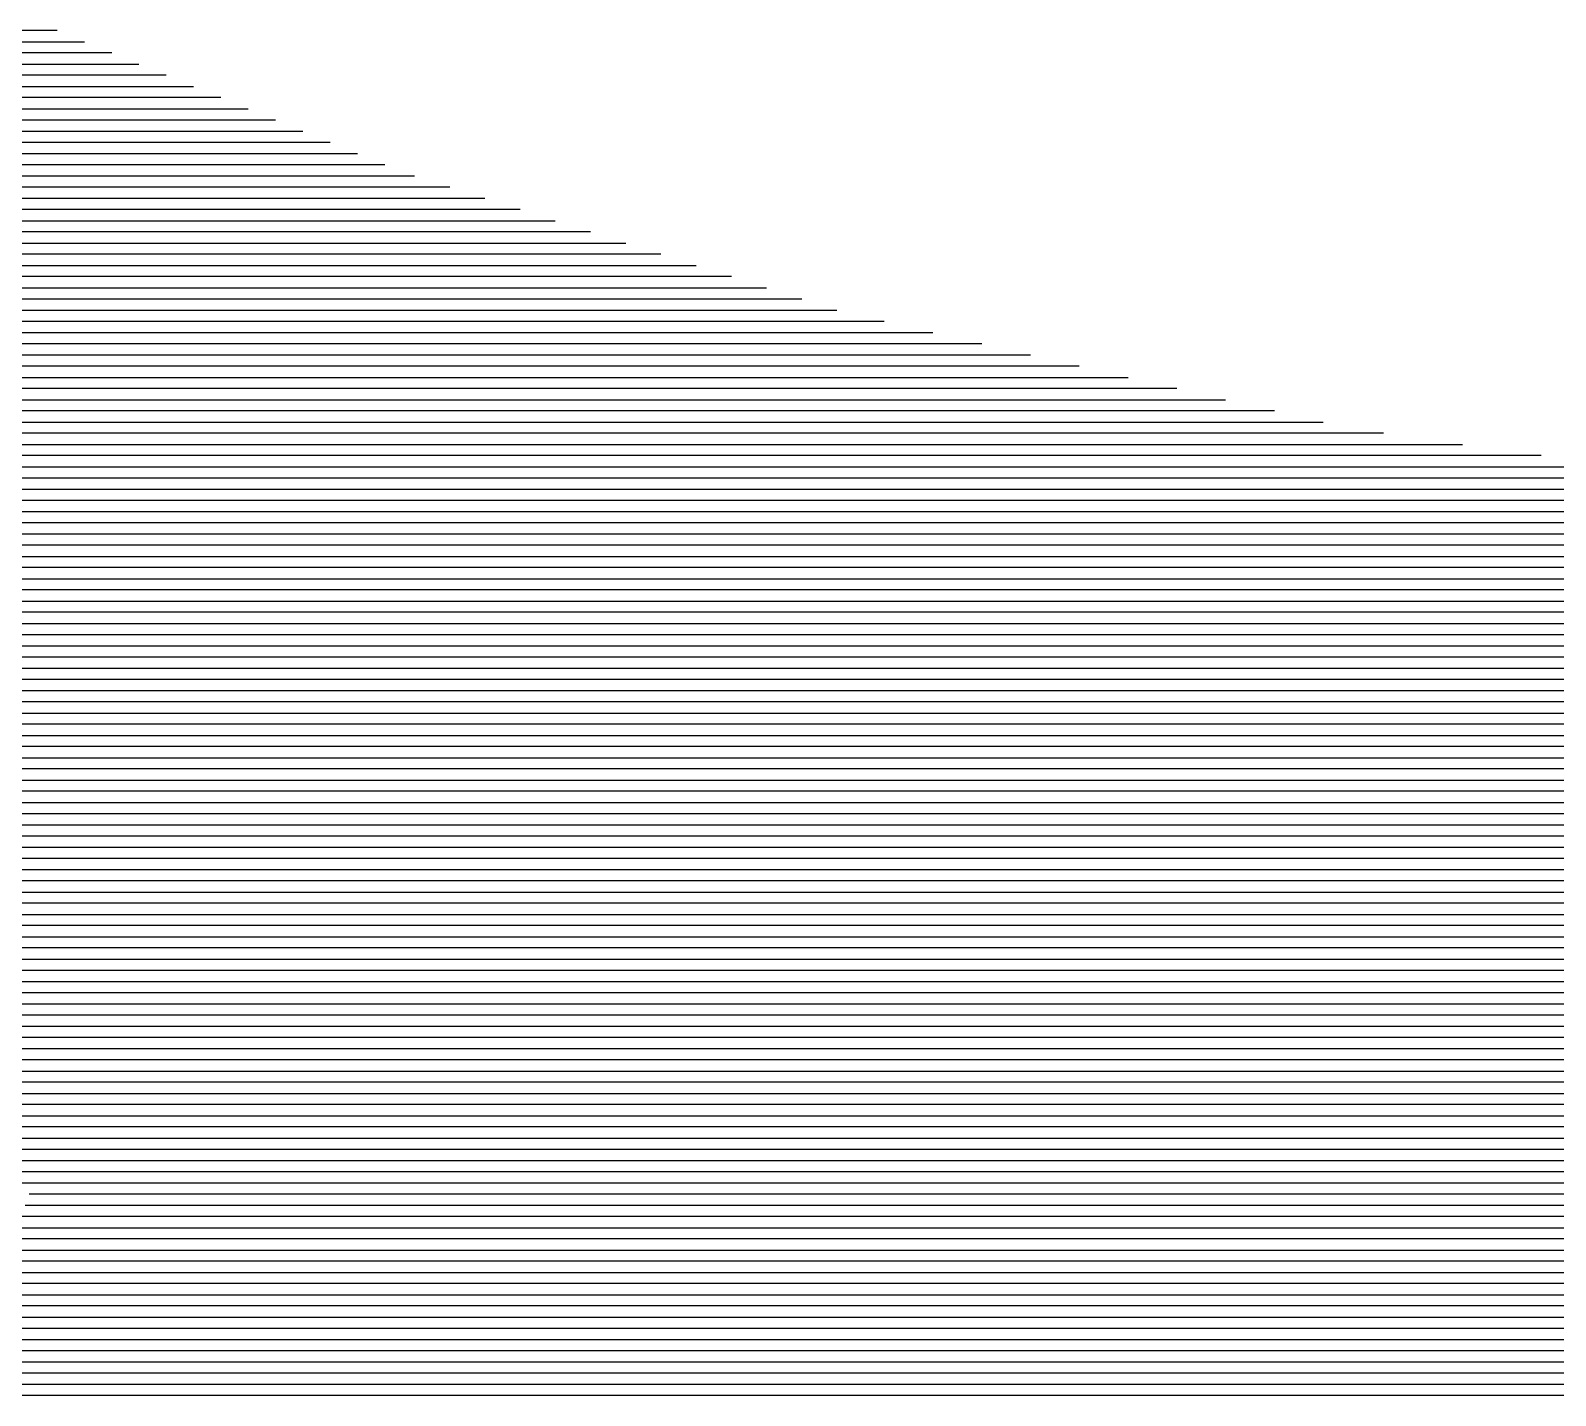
# Model space of a CAD drawing. Header units: metres. Extents: x -6.9 to 6.9, y -7 to 7.
# Drawn here: x -2.065 to -0.702, y -5.772 to -4.552 of the extents above; entities that cross this region are included whole.
import ezdxf

# ---------------------------------------------------------------- set-up
doc = ezdxf.new("R2010")
doc.units = ezdxf.units.M

msp = doc.modelspace()

# ---------------------------------------------------------------- linework, layer by layer
for p, q in [((-2.040878, -4.552173, -0.262351), (-2.102383, -4.552173, -0.272559)), ((-2.103967, -4.562173, -0.272384), (-2.016472, -4.562173, -0.257862)), ((-1.992066, -4.572173, -0.253373), (-2.10555, -4.572173, -0.272208)), ((-1.943255, -4.592173, -0.244395), (-2.108716, -4.592173, -0.271857)), ((-2.107133, -4.582173, -0.272032), (-1.967661, -4.582173, -0.248884)), ((-2.110299, -4.602173, -0.271681), (-1.918849, -4.602173, -0.239906)), ((-1.894444, -4.612173, -0.235417), (-2.111882, -4.612173, -0.271506)), ((-1.845632, -4.632173, -0.226439), (-2.115049, -4.632173, -0.271154)), ((-2.113465, -4.622173, -0.27133), (-1.870038, -4.622173, -0.230928)), ((-2.116632, -4.642173, -0.270979), (-1.821226, -4.642173, -0.22195)), ((-1.796821, -4.652173, -0.217461), (-2.118215, -4.652173, -0.270803)), ((-1.748009, -4.672173, -0.208482), (-2.121381, -4.672173, -0.270452)), ((-2.119798, -4.662173, -0.270627), (-1.772415, -4.662173, -0.212972)), ((-2.122964, -4.682173, -0.270276), (-1.732241, -4.682173, -0.205427)), ((-1.732241, -4.682173, -0.205427), (-1.731388, -4.682173, -0.205284)), ((-1.731388, -4.682173, -0.205284), (-1.72143, -4.682173, -0.203613)), ((-2.126131, -4.702173, -0.269925), (-1.739573, -4.702173, -0.205767)), ((-1.735907, -4.692173, -0.205597), (-2.124548, -4.692173, -0.270101)), ((-1.739573, -4.702173, -0.205767), (-1.733169, -4.702173, -0.204697)), ((-1.732278, -4.692173, -0.204991), (-1.735907, -4.692173, -0.205597)), ((-1.733169, -4.702173, -0.204697), (-1.658488, -4.702173, -0.19216)), ((-1.689959, -4.692173, -0.197886), (-1.732278, -4.692173, -0.204991)), ((-1.743238, -4.712173, -0.205937), (-2.127714, -4.712173, -0.269749)), ((-1.73406, -4.712173, -0.204403), (-1.743238, -4.712173, -0.205937)), ((-1.627018, -4.712173, -0.186433), (-1.73406, -4.712173, -0.204403)), ((-2.129297, -4.722173, -0.269574), (-1.746904, -4.722173, -0.206107)), ((-1.746904, -4.722173, -0.206107), (-1.734951, -4.722173, -0.204109)), ((-1.734951, -4.722173, -0.204109), (-1.595547, -4.722173, -0.180707)), ((-2.132463, -4.742173, -0.269222), (-1.754235, -4.742173, -0.206447)), ((-1.75057, -4.732173, -0.206277), (-2.13088, -4.732173, -0.269398)), ((-1.754235, -4.742173, -0.206447), (-1.736732, -4.742173, -0.203522)), ((-1.735842, -4.732173, -0.203816), (-1.75057, -4.732173, -0.206277)), ((-1.736732, -4.742173, -0.203522), (-1.532606, -4.742173, -0.169254)), ((-1.564076, -4.732173, -0.17498), (-1.735842, -4.732173, -0.203816)), ((-1.757901, -4.752173, -0.206617), (-2.134047, -4.752173, -0.269047)), ((-1.737623, -4.752173, -0.203228), (-1.757901, -4.752173, -0.206617)), ((-1.501135, -4.752173, -0.163527), (-1.737623, -4.752173, -0.203228)), ((-2.13563, -4.762173, -0.268871), (-1.761567, -4.762173, -0.206787)), ((-1.761567, -4.762173, -0.206787), (-1.738514, -4.762173, -0.202935)), ((-1.738514, -4.762173, -0.202935), (-1.469664, -4.762173, -0.157801)), ((-2.138796, -4.782173, -0.26852), (-1.768898, -4.782173, -0.207127)), ((-1.765232, -4.772173, -0.206957), (-2.137213, -4.772173, -0.268696)), ((-1.768898, -4.782173, -0.207127), (-1.740296, -4.782173, -0.202347)), ((-1.739405, -4.772173, -0.202641), (-1.765232, -4.772173, -0.206957)), ((-1.740296, -4.782173, -0.202347), (-1.406723, -4.782173, -0.146348)), ((-1.438194, -4.772173, -0.152074), (-1.739405, -4.772173, -0.202641)), ((-1.772563, -4.792173, -0.207297), (-2.140379, -4.792173, -0.268344)), ((-1.741187, -4.792173, -0.202053), (-1.772563, -4.792173, -0.207297)), ((-1.375252, -4.792173, -0.140621), (-1.741187, -4.792173, -0.202053)), ((-2.141962, -4.802173, -0.268169), (-1.776229, -4.802173, -0.207467)), ((-1.776229, -4.802173, -0.207467), (-1.742077, -4.802173, -0.20176)), ((-1.742077, -4.802173, -0.20176), (-1.343782, -4.802173, -0.134895)), ((-2.145129, -4.822173, -0.267817), (-1.78356, -4.822173, -0.207807)), ((-1.779895, -4.812173, -0.207637), (-2.143545, -4.812173, -0.267993)), ((-1.78356, -4.822173, -0.207807), (-1.743859, -4.822173, -0.201172)), ((-1.742968, -4.812173, -0.201466), (-1.779895, -4.812173, -0.207637)), ((-1.743859, -4.822173, -0.201172), (-1.345552, -4.822173, -0.134305)), ((-1.342563, -4.812173, -0.134247), (-1.742968, -4.812173, -0.201466)), ((-1.345552, -4.822173, -0.134305), (-1.340283, -4.822173, -0.133411)), ((-1.3401, -4.812173, -0.133829), (-1.342563, -4.812173, -0.134247)), ((-1.340283, -4.822173, -0.133411), (-1.258061, -4.822173, -0.119438)), ((-1.301662, -4.812173, -0.127296), (-1.3401, -4.812173, -0.133829)), ((-1.787226, -4.832173, -0.207977), (-2.146712, -4.832173, -0.267642)), ((-1.74475, -4.832173, -0.200878), (-1.787226, -4.832173, -0.207977)), ((-1.348541, -4.832173, -0.134364), (-1.74475, -4.832173, -0.200878)), ((-1.340466, -4.832173, -0.132994), (-1.348541, -4.832173, -0.134364)), ((-1.21446, -4.832173, -0.111579), (-1.340466, -4.832173, -0.132994)), ((-1.794557, -4.852173, -0.208317), (-2.149878, -4.852173, -0.267291)), ((-2.148295, -4.842173, -0.267466), (-1.790892, -4.842173, -0.208147)), ((-1.746532, -4.852173, -0.200291), (-1.794557, -4.852173, -0.208317)), ((-1.790892, -4.842173, -0.208147), (-1.745641, -4.842173, -0.200585)), ((-1.35452, -4.852173, -0.134481), (-1.746532, -4.852173, -0.200291)), ((-1.745641, -4.842173, -0.200585), (-1.351531, -4.842173, -0.134422)), ((-1.340832, -4.852173, -0.132158), (-1.35452, -4.852173, -0.134481)), ((-1.351531, -4.842173, -0.134422), (-1.340649, -4.842173, -0.132576)), ((-1.127258, -4.852173, -0.095862), (-1.340832, -4.852173, -0.132158)), ((-1.340649, -4.842173, -0.132576), (-1.170859, -4.842173, -0.10372)), ((-2.151461, -4.862173, -0.267115), (-1.798223, -4.862173, -0.208487)), ((-1.798223, -4.862173, -0.208487), (-1.747422, -4.862173, -0.199997)), ((-1.747422, -4.862173, -0.199997), (-1.357509, -4.862173, -0.134539)), ((-1.357509, -4.862173, -0.134539), (-1.341015, -4.862173, -0.131741)), ((-1.341015, -4.862173, -0.131741), (-1.083658, -4.862173, -0.088003)), ((-1.801889, -4.872173, -0.208657), (-2.153044, -4.872173, -0.266939)), ((-1.748313, -4.872173, -0.199704), (-1.801889, -4.872173, -0.208657)), ((-1.360498, -4.872173, -0.134598), (-1.748313, -4.872173, -0.199704)), ((-1.341198, -4.872173, -0.131323), (-1.360498, -4.872173, -0.134598)), ((-1.040057, -4.872173, -0.080145), (-1.341198, -4.872173, -0.131323)), ((-1.80922, -4.892173, -0.208997), (-2.156211, -4.892173, -0.266588)), ((-2.154628, -4.882173, -0.266764), (-1.805554, -4.882173, -0.208827)), ((-1.750095, -4.892173, -0.199116), (-1.80922, -4.892173, -0.208997)), ((-1.805554, -4.882173, -0.208827), (-1.749204, -4.882173, -0.19941)), ((-1.366476, -4.892173, -0.134715), (-1.750095, -4.892173, -0.199116)), ((-1.749204, -4.882173, -0.19941), (-1.363487, -4.882173, -0.134656)), ((-1.341564, -4.892173, -0.130488), (-1.366476, -4.892173, -0.134715)), ((-1.363487, -4.882173, -0.134656), (-1.341381, -4.882173, -0.130906)), ((-0.952855, -4.892173, -0.064427), (-1.341564, -4.892173, -0.130488)), ((-1.341381, -4.882173, -0.130906), (-0.996456, -4.882173, -0.072286)), ((-2.157794, -4.902173, -0.266412), (-1.812886, -4.902173, -0.209167)), ((-1.812886, -4.902173, -0.209167), (-1.750986, -4.902173, -0.198822)), ((-1.750986, -4.902173, -0.198822), (-1.369465, -4.902173, -0.134773)), ((-1.369465, -4.902173, -0.134773), (-1.341747, -4.902173, -0.13007)), ((-1.341747, -4.902173, -0.13007), (-0.909254, -4.902173, -0.056569)), ((-1.816551, -4.912173, -0.209337), (-2.159377, -4.912173, -0.266237)), ((-1.751877, -4.912173, -0.198529), (-1.816551, -4.912173, -0.209337)), ((-1.372454, -4.912173, -0.134832), (-1.751877, -4.912173, -0.198529)), ((-1.34193, -4.912173, -0.129653), (-1.372454, -4.912173, -0.134832)), ((-0.88336, -4.912173, -0.05172), (-1.34193, -4.912173, -0.129653)), ((-0.882387, -4.912173, -0.051552), (-0.88336, -4.912173, -0.05172)), ((-0.855335, -4.912173, -0.046895), (-0.882387, -4.912173, -0.051552)), ((-1.823883, -4.932173, -0.209677), (-2.162543, -4.932173, -0.265886)), ((-2.16096, -4.922173, -0.266061), (-1.820217, -4.922173, -0.209507)), ((-1.753658, -4.932173, -0.197941), (-1.823883, -4.932173, -0.209677)), ((-1.820217, -4.922173, -0.209507), (-1.752767, -4.922173, -0.198235)), ((-1.378433, -4.932173, -0.134949), (-1.753658, -4.932173, -0.197941)), ((-1.752767, -4.922173, -0.198235), (-1.375443, -4.922173, -0.134891)), ((-1.342296, -4.932173, -0.128817), (-1.378433, -4.932173, -0.134949)), ((-1.375443, -4.922173, -0.134891), (-1.342113, -4.922173, -0.129235)), ((-0.88846, -4.932173, -0.051689), (-1.342296, -4.932173, -0.128817)), ((-1.342113, -4.922173, -0.129235), (-0.88591, -4.922173, -0.051704)), ((-0.882418, -4.932173, -0.050649), (-0.88846, -4.932173, -0.051689)), ((-0.88591, -4.922173, -0.051704), (-0.882403, -4.922173, -0.0511)), ((-0.714343, -4.932173, -0.021718), (-0.882418, -4.932173, -0.050649)), ((-0.882403, -4.922173, -0.0511), (-0.784839, -4.922173, -0.034307)), ((-2.164127, -4.942173, -0.26571), (-1.827548, -4.942173, -0.209847)), ((-1.827548, -4.942173, -0.209847), (-1.754549, -4.942173, -0.197647)), ((-1.754549, -4.942173, -0.197647), (-1.381422, -4.942173, -0.135008)), ((-1.381422, -4.942173, -0.135008), (-1.342478, -4.942173, -0.1284)), ((-1.342478, -4.942173, -0.1284), (-0.89101, -4.942173, -0.051674)), ((-0.89101, -4.942173, -0.051674), (-0.882434, -4.942173, -0.050197)), ((-0.882434, -4.942173, -0.050197), (-0.643848, -4.942173, -0.009129)), ((-1.831214, -4.952173, -0.210017), (-2.16571, -4.952173, -0.265534)), ((-1.75544, -4.952173, -0.197354), (-1.831214, -4.952173, -0.210017)), ((-1.384411, -4.952173, -0.135066), (-1.75544, -4.952173, -0.197354)), ((-1.342661, -4.952173, -0.127982), (-1.384411, -4.952173, -0.135066)), ((-0.89356, -4.952173, -0.051658), (-1.342661, -4.952173, -0.127982)), ((-0.882449, -4.952173, -0.049745), (-0.89356, -4.952173, -0.051658)), ((-0.573352, -4.952173, 0.00346), (-0.882449, -4.952173, -0.049745)), ((-1.838545, -4.972173, -0.210357), (-2.168876, -4.972173, -0.265183)), ((-2.167293, -4.962173, -0.265359), (-1.834879, -4.962173, -0.210187)), ((-1.757221, -4.972173, -0.196766), (-1.838545, -4.972173, -0.210357)), ((-1.834879, -4.962173, -0.210187), (-1.756331, -4.962173, -0.19706)), ((-1.390389, -4.972173, -0.135183), (-1.757221, -4.972173, -0.196766)), ((-1.756331, -4.962173, -0.19706), (-1.3874, -4.962173, -0.135125)), ((-1.343027, -4.972173, -0.127147), (-1.390389, -4.972173, -0.135183)), ((-1.3874, -4.962173, -0.135125), (-1.342844, -4.962173, -0.127565)), ((-0.898661, -4.972173, -0.051628), (-1.343027, -4.972173, -0.127147)), ((-1.342844, -4.962173, -0.127565), (-0.896111, -4.962173, -0.051643)), ((-0.88248, -4.972173, -0.048842), (-0.898661, -4.972173, -0.051628)), ((-0.896111, -4.962173, -0.051643), (-0.882465, -4.962173, -0.049294)), ((-0.432361, -4.972173, 0.028638), (-0.88248, -4.972173, -0.048842)), ((-0.882465, -4.962173, -0.049294), (-0.502857, -4.962173, 0.016049)), ((-2.170459, -4.982173, -0.265007), (-1.842211, -4.982173, -0.210527)), ((-1.842211, -4.982173, -0.210527), (-1.758112, -4.982173, -0.196473)), ((-1.758112, -4.982173, -0.196473), (-1.393378, -4.982173, -0.135242)), ((-1.393378, -4.982173, -0.135242), (-1.34321, -4.982173, -0.126729)), ((-1.34321, -4.982173, -0.126729), (-0.901211, -4.982173, -0.051612)), ((-0.901211, -4.982173, -0.051612), (-0.882496, -4.982173, -0.04839)), ((-0.882496, -4.982173, -0.04839), (-0.433191, -4.982173, 0.028949)), ((-2.173625, -5.002173, -0.264656), (-1.849542, -5.002173, -0.210867)), ((-1.845876, -4.992173, -0.210697), (-2.172042, -4.992173, -0.264832)), ((-1.849542, -5.002173, -0.210867), (-1.759894, -5.002173, -0.195885)), ((-1.759003, -4.992173, -0.196179), (-1.845876, -4.992173, -0.210697)), ((-1.759894, -5.002173, -0.195885), (-1.399356, -5.002173, -0.135359)), ((-1.396367, -4.992173, -0.1353), (-1.759003, -4.992173, -0.196179)), ((-1.399356, -5.002173, -0.135359), (-1.343576, -5.002173, -0.125894)), ((-1.343393, -4.992173, -0.126312), (-1.396367, -4.992173, -0.1353)), ((-1.343576, -5.002173, -0.125894), (-0.906311, -5.002173, -0.051582)), ((-0.903761, -4.992173, -0.051597), (-1.343393, -4.992173, -0.126312)), ((-0.906311, -5.002173, -0.051582), (-0.882526, -5.002173, -0.047487)), ((-0.882511, -4.992173, -0.047939), (-0.903761, -4.992173, -0.051597)), ((-0.882526, -5.002173, -0.047487), (-0.437828, -5.002173, 0.02906)), ((-0.435509, -4.992173, 0.029005), (-0.882511, -4.992173, -0.047939)), ((-1.853208, -5.012173, -0.211037), (-2.175209, -5.012173, -0.264481)), ((-1.760785, -5.012173, -0.195591), (-1.853208, -5.012173, -0.211037)), ((-1.402345, -5.012173, -0.135417), (-1.760785, -5.012173, -0.195591)), ((-1.343759, -5.012173, -0.125477), (-1.402345, -5.012173, -0.135417)), ((-0.908861, -5.012173, -0.051566), (-1.343759, -5.012173, -0.125477)), ((-0.882542, -5.012173, -0.047035), (-0.908861, -5.012173, -0.051566)), ((-0.440147, -5.012173, 0.029115), (-0.882542, -5.012173, -0.047035)), ((-2.176792, -5.022173, -0.264305), (-1.856873, -5.022173, -0.211207)), ((-1.856873, -5.022173, -0.211207), (-1.761676, -5.022173, -0.195298)), ((-1.761676, -5.022173, -0.195298), (-1.405335, -5.022173, -0.135476)), ((-1.405335, -5.022173, -0.135476), (-1.343942, -5.022173, -0.125059)), ((-1.343942, -5.022173, -0.125059), (-0.911412, -5.022173, -0.051551)), ((-0.911412, -5.022173, -0.051551), (-0.882557, -5.022173, -0.046584)), ((-0.882557, -5.022173, -0.046584), (-0.442465, -5.022173, 0.02917)), ((-2.179958, -5.042173, -0.263954), (-1.864205, -5.042173, -0.211547)), ((-1.860539, -5.032173, -0.211377), (-2.178375, -5.032173, -0.264129)), ((-1.864205, -5.042173, -0.211547), (-1.763457, -5.042173, -0.19471)), ((-1.762566, -5.032173, -0.195004), (-1.860539, -5.032173, -0.211377)), ((-1.763457, -5.042173, -0.19471), (-1.411313, -5.042173, -0.135593)), ((-1.408324, -5.032173, -0.135534), (-1.762566, -5.032173, -0.195004)), ((-1.411313, -5.042173, -0.135593), (-1.344308, -5.042173, -0.124224)), ((-1.344125, -5.032173, -0.124641), (-1.408324, -5.032173, -0.135534)), ((-1.344308, -5.042173, -0.124224), (-0.916512, -5.042173, -0.051521)), ((-0.913962, -5.032173, -0.051536), (-1.344125, -5.032173, -0.124641)), ((-0.916512, -5.042173, -0.051521), (-0.882588, -5.042173, -0.04568)), ((-0.882573, -5.032173, -0.046132), (-0.913962, -5.032173, -0.051536)), ((-0.882588, -5.042173, -0.04568), (-0.447102, -5.042173, 0.029281)), ((-0.444784, -5.032173, 0.029226), (-0.882573, -5.032173, -0.046132)), ((-1.86787, -5.052173, -0.211717), (-2.181541, -5.052173, -0.263778)), ((-1.764348, -5.052173, -0.194416), (-1.86787, -5.052173, -0.211717)), ((-1.414302, -5.052173, -0.135651), (-1.764348, -5.052173, -0.194416)), ((-1.344491, -5.052173, -0.123806), (-1.414302, -5.052173, -0.135651)), ((-0.919062, -5.052173, -0.051505), (-1.344491, -5.052173, -0.123806)), ((-0.882604, -5.052173, -0.045229), (-0.919062, -5.052173, -0.051505)), ((-0.449421, -5.052173, 0.029336), (-0.882604, -5.052173, -0.045229)), ((-2.183124, -5.062173, -0.263602), (-1.871536, -5.062173, -0.211887)), ((-1.871536, -5.062173, -0.211887), (-1.765239, -5.062173, -0.194123)), ((-1.765239, -5.062173, -0.194123), (-1.417291, -5.062173, -0.13571)), ((-1.417291, -5.062173, -0.13571), (-1.344674, -5.062173, -0.123389)), ((-1.344674, -5.062173, -0.123389), (-0.921612, -5.062173, -0.05149)), ((-0.921612, -5.062173, -0.05149), (-0.882619, -5.062173, -0.044777)), ((-0.882619, -5.062173, -0.044777), (-0.451739, -5.062173, 0.029391)), ((-2.186291, -5.082173, -0.263251), (-1.878867, -5.082173, -0.212227)), ((-1.875202, -5.072173, -0.212057), (-2.184708, -5.072173, -0.263427)), ((-1.878867, -5.082173, -0.212227), (-1.767021, -5.082173, -0.193535)), ((-1.76613, -5.072173, -0.193829), (-1.875202, -5.072173, -0.212057)), ((-1.767021, -5.082173, -0.193535), (-1.423269, -5.082173, -0.135827)), ((-1.42028, -5.072173, -0.135768), (-1.76613, -5.072173, -0.193829)), ((-1.423269, -5.082173, -0.135827), (-1.34504, -5.082173, -0.122553)), ((-1.344857, -5.072173, -0.122971), (-1.42028, -5.072173, -0.135768)), ((-1.34504, -5.082173, -0.122553), (-0.926712, -5.082173, -0.051459)), ((-0.924162, -5.072173, -0.051475), (-1.344857, -5.072173, -0.122971)), ((-0.926712, -5.082173, -0.051459), (-0.88265, -5.082173, -0.043874)), ((-0.882635, -5.072173, -0.044325), (-0.924162, -5.072173, -0.051475)), ((-0.88265, -5.082173, -0.043874), (-0.456377, -5.082173, 0.029502)), ((-0.454058, -5.072173, 0.029447), (-0.882635, -5.072173, -0.044325)), ((-1.882533, -5.092173, -0.212397), (-2.187874, -5.092173, -0.263076)), ((-1.767911, -5.092173, -0.193242), (-1.882533, -5.092173, -0.212397)), ((-1.426258, -5.092173, -0.135885), (-1.767911, -5.092173, -0.193242)), ((-1.345223, -5.092173, -0.122136), (-1.426258, -5.092173, -0.135885)), ((-0.929263, -5.092173, -0.051444), (-1.345223, -5.092173, -0.122136)), ((-0.882665, -5.092173, -0.043422), (-0.929263, -5.092173, -0.051444)), ((-0.458695, -5.092173, 0.029557), (-0.882665, -5.092173, -0.043422)), ((-2.189457, -5.102173, -0.2629), (-1.886198, -5.102173, -0.212567)), ((-1.886198, -5.102173, -0.212567), (-1.768802, -5.102173, -0.192948)), ((-1.768802, -5.102173, -0.192948), (-1.429247, -5.102173, -0.135944)), ((-1.429247, -5.102173, -0.135944), (-1.345406, -5.102173, -0.121718)), ((-1.345406, -5.102173, -0.121718), (-0.931813, -5.102173, -0.051429)), ((-0.931813, -5.102173, -0.051429), (-0.882681, -5.102173, -0.04297)), ((-0.882681, -5.102173, -0.04297), (-0.461014, -5.102173, 0.029612)), ((-2.192623, -5.122173, -0.262549), (-1.89353, -5.122173, -0.212907)), ((-1.889864, -5.112173, -0.212737), (-2.19104, -5.112173, -0.262724)), ((-1.89353, -5.122173, -0.212907), (-1.770584, -5.122173, -0.19236)), ((-1.769693, -5.112173, -0.192654), (-1.889864, -5.112173, -0.212737)), ((-1.770584, -5.122173, -0.19236), (-1.435226, -5.122173, -0.136061)), ((-1.432236, -5.112173, -0.136003), (-1.769693, -5.112173, -0.192654)), ((-1.435226, -5.122173, -0.136061), (-1.345772, -5.122173, -0.120883)), ((-1.345589, -5.112173, -0.121301), (-1.432236, -5.112173, -0.136003)), ((-1.345772, -5.122173, -0.120883), (-0.936913, -5.122173, -0.051398)), ((-0.934363, -5.112173, -0.051413), (-1.345589, -5.112173, -0.121301)), ((-0.936913, -5.122173, -0.051398), (-0.882712, -5.122173, -0.042067)), ((-0.882696, -5.112173, -0.042519), (-0.934363, -5.112173, -0.051413)), ((-0.882712, -5.122173, -0.042067), (-0.465651, -5.122173, 0.029723)), ((-0.463332, -5.112173, 0.029668), (-0.882696, -5.112173, -0.042519)), ((-1.897195, -5.132173, -0.213077), (-2.194207, -5.132173, -0.262373)), ((-1.771475, -5.132173, -0.192067), (-1.897195, -5.132173, -0.213077)), ((-1.438215, -5.132173, -0.13612), (-1.771475, -5.132173, -0.192067)), ((-1.345955, -5.132173, -0.120465), (-1.438215, -5.132173, -0.13612)), ((-0.939463, -5.132173, -0.051383), (-1.345955, -5.132173, -0.120465)), ((-0.882727, -5.132173, -0.041615), (-0.939463, -5.132173, -0.051383)), ((-0.46797, -5.132173, 0.029778), (-0.882727, -5.132173, -0.041615)), ((-1.904527, -5.152173, -0.213417), (-2.197373, -5.152173, -0.262022)), ((-2.19579, -5.142173, -0.262197), (-1.900861, -5.142173, -0.213247)), ((-1.773256, -5.152173, -0.191479), (-1.904527, -5.152173, -0.213417)), ((-1.900861, -5.142173, -0.213247), (-1.772365, -5.142173, -0.191773)), ((-1.444193, -5.152173, -0.136237), (-1.773256, -5.152173, -0.191479)), ((-1.772365, -5.142173, -0.191773), (-1.441204, -5.142173, -0.136178)), ((-1.346321, -5.152173, -0.11963), (-1.444193, -5.152173, -0.136237)), ((-1.441204, -5.142173, -0.136178), (-1.346138, -5.142173, -0.120048)), ((-0.944564, -5.152173, -0.051352), (-1.346321, -5.152173, -0.11963)), ((-1.346138, -5.142173, -0.120048), (-0.942013, -5.142173, -0.051368)), ((-0.882758, -5.152173, -0.040712), (-0.944564, -5.152173, -0.051352)), ((-0.942013, -5.142173, -0.051368), (-0.882743, -5.142173, -0.041163)), ((-0.472607, -5.152173, 0.029889), (-0.882758, -5.152173, -0.040712)), ((-0.882743, -5.142173, -0.041163), (-0.470288, -5.142173, 0.029833)), ((-2.198956, -5.162173, -0.261846), (-1.908192, -5.162173, -0.213587)), ((-1.908192, -5.162173, -0.213587), (-1.774147, -5.162173, -0.191185)), ((-1.774147, -5.162173, -0.191185), (-1.447182, -5.162173, -0.136295)), ((-1.447182, -5.162173, -0.136295), (-1.346504, -5.162173, -0.119213)), ((-1.346504, -5.162173, -0.119213), (-0.947114, -5.162173, -0.051337)), ((-0.947114, -5.162173, -0.051337), (-0.882774, -5.162173, -0.04026)), ((-0.882774, -5.162173, -0.04026), (-0.474925, -5.162173, 0.029944)), ((-1.911858, -5.172173, -0.213757), (-2.200539, -5.172173, -0.261671)), ((-1.775038, -5.172173, -0.190892), (-1.911858, -5.172173, -0.213757)), ((-1.450171, -5.172173, -0.136354), (-1.775038, -5.172173, -0.190892)), ((-1.346687, -5.172173, -0.118795), (-1.450171, -5.172173, -0.136354)), ((-0.949664, -5.172173, -0.051322), (-1.346687, -5.172173, -0.118795)), ((-0.882789, -5.172173, -0.039808), (-0.949664, -5.172173, -0.051322)), ((-0.477244, -5.172173, 0.029999), (-0.882789, -5.172173, -0.039808)), ((-1.919189, -5.192173, -0.214097), (-2.203706, -5.192173, -0.261319)), ((-2.202122, -5.182173, -0.261495), (-1.915524, -5.182173, -0.213927)), ((-1.77682, -5.192173, -0.190304), (-1.919189, -5.192173, -0.214097)), ((-1.915524, -5.182173, -0.213927), (-1.775929, -5.182173, -0.190598)), ((-1.456149, -5.192173, -0.136471), (-1.77682, -5.192173, -0.190304)), ((-1.775929, -5.182173, -0.190598), (-1.45316, -5.182173, -0.136412)), ((-1.347053, -5.192173, -0.11796), (-1.456149, -5.192173, -0.136471)), ((-1.45316, -5.182173, -0.136412), (-1.34687, -5.182173, -0.118377)), ((-0.954764, -5.192173, -0.051291), (-1.347053, -5.192173, -0.11796)), ((-1.34687, -5.182173, -0.118377), (-0.952214, -5.182173, -0.051306)), ((-0.88282, -5.192173, -0.038905), (-0.954764, -5.192173, -0.051291)), ((-0.952214, -5.182173, -0.051306), (-0.882805, -5.182173, -0.039357)), ((-0.481881, -5.192173, 0.030109), (-0.88282, -5.192173, -0.038905)), ((-0.882805, -5.182173, -0.039357), (-0.479562, -5.182173, 0.030054)), ((-2.205289, -5.202173, -0.261144), (-1.922855, -5.202173, -0.214268)), ((-1.922855, -5.202173, -0.214268), (-1.77771, -5.202173, -0.190011)), ((-1.77771, -5.202173, -0.190011), (-1.459138, -5.202173, -0.136529)), ((-1.459138, -5.202173, -0.136529), (-1.347236, -5.202173, -0.117542)), ((-1.347236, -5.202173, -0.117542), (-0.957314, -5.202173, -0.051276)), ((-0.957314, -5.202173, -0.051276), (-0.882835, -5.202173, -0.038453)), ((-0.882835, -5.202173, -0.038453), (-0.4842, -5.202173, 0.030165)), ((-1.926521, -5.212173, -0.214438), (-2.206872, -5.212173, -0.260968)), ((-1.778601, -5.212173, -0.189717), (-1.926521, -5.212173, -0.214438)), ((-1.462128, -5.212173, -0.136588), (-1.778601, -5.212173, -0.189717)), ((-1.347419, -5.212173, -0.117125), (-1.462128, -5.212173, -0.136588)), ((-0.959864, -5.212173, -0.05126), (-1.347419, -5.212173, -0.117125)), ((-0.882851, -5.212173, -0.038002), (-0.959864, -5.212173, -0.05126)), ((-0.486518, -5.212173, 0.03022), (-0.882851, -5.212173, -0.038002)), ((-1.933852, -5.232173, -0.214778), (-2.210038, -5.232173, -0.260617)), ((-2.208455, -5.222173, -0.260792), (-1.930186, -5.222173, -0.214608)), ((-1.780383, -5.232173, -0.189129), (-1.933852, -5.232173, -0.214778)), ((-1.930186, -5.222173, -0.214608), (-1.779492, -5.222173, -0.189423)), ((-1.468106, -5.232173, -0.136705), (-1.780383, -5.232173, -0.189129)), ((-1.779492, -5.222173, -0.189423), (-1.465117, -5.222173, -0.136646)), ((-1.347785, -5.232173, -0.116289), (-1.468106, -5.232173, -0.136705)), ((-1.465117, -5.222173, -0.136646), (-1.347602, -5.222173, -0.116707)), ((-0.964965, -5.232173, -0.05123), (-1.347785, -5.232173, -0.116289)), ((-1.347602, -5.222173, -0.116707), (-0.962415, -5.222173, -0.051245)), ((-0.882882, -5.232173, -0.037098), (-0.964965, -5.232173, -0.05123)), ((-0.962415, -5.222173, -0.051245), (-0.882866, -5.222173, -0.03755)), ((-0.491155, -5.232173, 0.03033), (-0.882882, -5.232173, -0.037098)), ((-0.882866, -5.222173, -0.03755), (-0.488837, -5.222173, 0.030275)), ((-2.211621, -5.242173, -0.260441), (-1.937518, -5.242173, -0.214948)), ((-1.937518, -5.242173, -0.214948), (-1.781274, -5.242173, -0.188836)), ((-1.781274, -5.242173, -0.188836), (-1.471095, -5.242173, -0.136763)), ((-1.471095, -5.242173, -0.136763), (-1.347968, -5.242173, -0.115872)), ((-1.347968, -5.242173, -0.115872), (-0.967515, -5.242173, -0.051214)), ((-0.967515, -5.242173, -0.051214), (-0.882897, -5.242173, -0.036647)), ((-0.882897, -5.242173, -0.036647), (-0.493474, -5.242173, 0.030386)), ((-1.941183, -5.252173, -0.215118), (-2.213204, -5.252173, -0.260266)), ((-1.782165, -5.252173, -0.188542), (-1.941183, -5.252173, -0.215118)), ((-1.474084, -5.252173, -0.136822), (-1.782165, -5.252173, -0.188542)), ((-1.348151, -5.252173, -0.115454), (-1.474084, -5.252173, -0.136822)), ((-0.970065, -5.252173, -0.051199), (-1.348151, -5.252173, -0.115454)), ((-0.882913, -5.252173, -0.036195), (-0.970065, -5.252173, -0.051199)), ((-0.495792, -5.252173, 0.030441), (-0.882913, -5.252173, -0.036195)), ((-1.948514, -5.272173, -0.215458), (-2.216371, -5.272173, -0.259914)), ((-2.214788, -5.262173, -0.26009), (-1.944849, -5.262173, -0.215288)), ((-1.783946, -5.272173, -0.187954), (-1.948514, -5.272173, -0.215458)), ((-1.944849, -5.262173, -0.215288), (-1.783055, -5.262173, -0.188248)), ((-1.480062, -5.272173, -0.136939), (-1.783946, -5.272173, -0.187954)), ((-1.783055, -5.262173, -0.188248), (-1.477073, -5.262173, -0.13688)), ((-1.348517, -5.272173, -0.114619), (-1.480062, -5.272173, -0.136939)), ((-1.477073, -5.262173, -0.13688), (-1.348334, -5.262173, -0.115037)), ((-0.975165, -5.272173, -0.051169), (-1.348517, -5.272173, -0.114619)), ((-1.348334, -5.262173, -0.115037), (-0.972615, -5.262173, -0.051184)), ((-0.882944, -5.272173, -0.035292), (-0.975165, -5.272173, -0.051169)), ((-0.972615, -5.262173, -0.051184), (-0.882928, -5.262173, -0.035743)), ((-0.50043, -5.272173, 0.030551), (-0.882944, -5.272173, -0.035292)), ((-0.882928, -5.262173, -0.035743), (-0.498111, -5.262173, 0.030496)), ((-2.217954, -5.282173, -0.259739), (-1.95218, -5.282173, -0.215628)), ((-1.95218, -5.282173, -0.215628), (-1.784837, -5.282173, -0.187661)), ((-1.784837, -5.282173, -0.187661), (-1.483051, -5.282173, -0.136998)), ((-1.483051, -5.282173, -0.136998), (-1.3487, -5.282173, -0.114201)), ((-1.3487, -5.282173, -0.114201), (-0.977716, -5.282173, -0.051153)), ((-0.977716, -5.282173, -0.051153), (-0.882959, -5.282173, -0.03484)), ((-0.882959, -5.282173, -0.03484), (-0.502748, -5.282173, 0.030607)), ((-2.22112, -5.302173, -0.259387), (-1.959511, -5.302173, -0.215968)), ((-1.955846, -5.292173, -0.215798), (-2.219537, -5.292173, -0.259563)), ((-1.959511, -5.302173, -0.215968), (-1.786619, -5.302173, -0.187073)), ((-1.785728, -5.292173, -0.187367), (-1.955846, -5.292173, -0.215798)), ((-1.786619, -5.302173, -0.187073), (-1.48903, -5.302173, -0.137115)), ((-1.48604, -5.292173, -0.137056), (-1.785728, -5.292173, -0.187367)), ((-1.48903, -5.302173, -0.137115), (-1.349066, -5.302173, -0.113366)), ((-1.348883, -5.292173, -0.113784), (-1.48604, -5.292173, -0.137056)), ((-1.349066, -5.302173, -0.113366), (-0.982816, -5.302173, -0.051123)), ((-0.980266, -5.292173, -0.051138), (-1.348883, -5.292173, -0.113784)), ((-0.982816, -5.302173, -0.051123), (-0.88299, -5.302173, -0.033937)), ((-0.882974, -5.292173, -0.034388), (-0.980266, -5.292173, -0.051138)), ((-0.88299, -5.302173, -0.033937), (-0.507385, -5.302173, 0.030717)), ((-0.505067, -5.292173, 0.030662), (-0.882974, -5.292173, -0.034388)), ((-1.963177, -5.312173, -0.216138), (-2.222703, -5.312173, -0.259212)), ((-1.78751, -5.312173, -0.18678), (-1.963177, -5.312173, -0.216138)), ((-1.492019, -5.312173, -0.137173), (-1.78751, -5.312173, -0.18678)), ((-1.349249, -5.312173, -0.112949), (-1.492019, -5.312173, -0.137173)), ((-0.985366, -5.312173, -0.051107), (-1.349249, -5.312173, -0.112949)), ((-0.883005, -5.312173, -0.033485), (-0.985366, -5.312173, -0.051107)), ((-0.509704, -5.312173, 0.030772), (-0.883005, -5.312173, -0.033485)), ((-2.224287, -5.322173, -0.259036), (-1.966843, -5.322173, -0.216308)), ((-1.966843, -5.322173, -0.216308), (-1.7884, -5.322173, -0.186486)), ((-1.7884, -5.322173, -0.186486), (-1.495008, -5.322173, -0.137232)), ((-1.495008, -5.322173, -0.137232), (-1.349432, -5.322173, -0.112531)), ((-1.349432, -5.322173, -0.112531), (-0.987916, -5.322173, -0.051092)), ((-0.987916, -5.322173, -0.051092), (-0.883021, -5.322173, -0.033033)), ((-0.883021, -5.322173, -0.033033), (-0.512023, -5.322173, 0.030828)), ((-2.227453, -5.342173, -0.258685), (-1.974174, -5.342173, -0.216648)), ((-1.970508, -5.332173, -0.216478), (-2.22587, -5.332173, -0.258861)), ((-1.974174, -5.342173, -0.216648), (-1.790182, -5.342173, -0.185898)), ((-1.789291, -5.332173, -0.186192), (-1.970508, -5.332173, -0.216478)), ((-1.790182, -5.342173, -0.185898), (-1.500986, -5.342173, -0.137349)), ((-1.497997, -5.332173, -0.13729), (-1.789291, -5.332173, -0.186192)), ((-1.500986, -5.342173, -0.137349), (-1.349798, -5.342173, -0.111696)), ((-1.349615, -5.332173, -0.112113), (-1.497997, -5.332173, -0.13729)), ((-1.349798, -5.342173, -0.111696), (-0.993016, -5.342173, -0.051061)), ((-0.990466, -5.332173, -0.051077), (-1.349615, -5.332173, -0.112113)), ((-0.993016, -5.342173, -0.051061), (-0.883052, -5.342173, -0.03213)), ((-0.883036, -5.332173, -0.032582), (-0.990466, -5.332173, -0.051077)), ((-0.883052, -5.342173, -0.03213), (-0.51666, -5.342173, 0.030938)), ((-0.514341, -5.332173, 0.030883), (-0.883036, -5.332173, -0.032582)), ((-1.97784, -5.352173, -0.216818), (-2.229036, -5.352173, -0.258509)), ((-1.791073, -5.352173, -0.185605), (-1.97784, -5.352173, -0.216818)), ((-1.503975, -5.352173, -0.137407), (-1.791073, -5.352173, -0.185605)), ((-1.349981, -5.352173, -0.111278), (-1.503975, -5.352173, -0.137407)), ((-0.995567, -5.352173, -0.051046), (-1.349981, -5.352173, -0.111278)), ((-0.883067, -5.352173, -0.031678), (-0.995567, -5.352173, -0.051046)), ((-0.518978, -5.352173, 0.030993), (-0.883067, -5.352173, -0.031678)), ((-2.230619, -5.362173, -0.258334), (-1.981505, -5.362173, -0.216988)), ((-1.981505, -5.362173, -0.216988), (-1.791964, -5.362173, -0.185311)), ((-1.791964, -5.362173, -0.185311), (-1.506964, -5.362173, -0.137466)), ((-1.506964, -5.362173, -0.137466), (-1.350164, -5.362173, -0.110861)), ((-1.350164, -5.362173, -0.110861), (-0.998117, -5.362173, -0.051031)), ((-0.998117, -5.362173, -0.051031), (-0.883083, -5.362173, -0.031227)), ((-0.883083, -5.362173, -0.031227), (-0.521297, -5.362173, 0.031048)), ((-2.233786, -5.382173, -0.257982), (-1.988837, -5.382173, -0.217328)), ((-1.985171, -5.372173, -0.217158), (-2.232202, -5.372173, -0.258158)), ((-1.988837, -5.382173, -0.217328), (-1.793745, -5.382173, -0.184723)), ((-1.792854, -5.372173, -0.185017), (-1.985171, -5.372173, -0.217158)), ((-1.793745, -5.382173, -0.184723), (-1.512942, -5.382173, -0.137583)), ((-1.509953, -5.372173, -0.137524), (-1.792854, -5.372173, -0.185017)), ((-1.512942, -5.382173, -0.137583), (-1.35053, -5.382173, -0.110025)), ((-1.350347, -5.372173, -0.110443), (-1.509953, -5.372173, -0.137524)), ((-1.35053, -5.382173, -0.110025), (-1.003217, -5.382173, -0.051)), ((-1.000667, -5.372173, -0.051016), (-1.350347, -5.372173, -0.110443)), ((-1.003217, -5.382173, -0.051), (-0.883113, -5.382173, -0.030323)), ((-0.883098, -5.372173, -0.030775), (-1.000667, -5.372173, -0.051016)), ((-0.883113, -5.382173, -0.030323), (-0.525934, -5.382173, 0.031159)), ((-0.523615, -5.372173, 0.031104), (-0.883098, -5.372173, -0.030775)), ((-1.992502, -5.392173, -0.217498), (-2.235369, -5.392173, -0.257807)), ((-1.794636, -5.392173, -0.18443), (-1.992502, -5.392173, -0.217498)), ((-1.515931, -5.392173, -0.137641), (-1.794636, -5.392173, -0.18443)), ((-1.350713, -5.392173, -0.109608), (-1.515931, -5.392173, -0.137641)), ((-1.005767, -5.392173, -0.050985), (-1.350713, -5.392173, -0.109608)), ((-0.883129, -5.392173, -0.029871), (-1.005767, -5.392173, -0.050985)), ((-0.528253, -5.392173, 0.031214), (-0.883129, -5.392173, -0.029871)), ((-2.236952, -5.402173, -0.257631), (-1.996168, -5.402173, -0.217668)), ((-1.996168, -5.402173, -0.217668), (-1.795527, -5.402173, -0.184136)), ((-1.795527, -5.402173, -0.184136), (-1.518921, -5.402173, -0.1377)), ((-1.518921, -5.402173, -0.1377), (-1.350896, -5.402173, -0.10919)), ((-1.350896, -5.402173, -0.10919), (-1.008317, -5.402173, -0.05097)), ((-1.008317, -5.402173, -0.05097), (-0.883144, -5.402173, -0.02942)), ((-0.883144, -5.402173, -0.02942), (-0.530571, -5.402173, 0.031269)), ((-2.240118, -5.422173, -0.25728), (-2.003499, -5.422173, -0.218008)), ((-1.999833, -5.412173, -0.217838), (-2.238535, -5.412173, -0.257456)), ((-2.003499, -5.422173, -0.218008), (-1.797309, -5.422173, -0.183549)), ((-1.796418, -5.412173, -0.183842), (-1.999833, -5.412173, -0.217838)), ((-1.797309, -5.422173, -0.183549), (-1.524899, -5.422173, -0.137817)), ((-1.52191, -5.412173, -0.137758), (-1.796418, -5.412173, -0.183842)), ((-1.524899, -5.422173, -0.137817), (-1.351262, -5.422173, -0.108355)), ((-1.351079, -5.412173, -0.108773), (-1.52191, -5.412173, -0.137758)), ((-1.351262, -5.422173, -0.108355), (-1.013418, -5.422173, -0.050939)), ((-1.010868, -5.412173, -0.050954), (-1.351079, -5.412173, -0.108773)), ((-1.013418, -5.422173, -0.050939), (-0.883175, -5.422173, -0.028516)), ((-0.88316, -5.412173, -0.028968), (-1.010868, -5.412173, -0.050954)), ((-0.883175, -5.422173, -0.028516), (-0.535208, -5.422173, 0.03138)), ((-0.53289, -5.412173, 0.031325), (-0.88316, -5.412173, -0.028968)), ((-2.007165, -5.432173, -0.218178), (-2.241701, -5.432173, -0.257104)), ((-1.798199, -5.432173, -0.183255), (-2.007165, -5.432173, -0.218178)), ((-1.527888, -5.432173, -0.137875), (-1.798199, -5.432173, -0.183255)), ((-1.351445, -5.432173, -0.107937), (-1.527888, -5.432173, -0.137875)), ((-1.015968, -5.432173, -0.050924), (-1.351445, -5.432173, -0.107937)), ((-0.883191, -5.432173, -0.028065), (-1.015968, -5.432173, -0.050924)), ((-0.537527, -5.432173, 0.031435), (-0.883191, -5.432173, -0.028065)), ((-2.014496, -5.452173, -0.218518), (-2.244868, -5.452173, -0.256753)), ((-2.243284, -5.442173, -0.256929), (-2.01083, -5.442173, -0.218348)), ((-1.799981, -5.452173, -0.182667), (-2.014496, -5.452173, -0.218518)), ((-2.01083, -5.442173, -0.218348), (-1.79909, -5.442173, -0.182961)), ((-1.533866, -5.452173, -0.137992), (-1.799981, -5.452173, -0.182667)), ((-1.79909, -5.442173, -0.182961), (-1.530877, -5.442173, -0.137934)), ((-1.35181, -5.452173, -0.107102), (-1.533866, -5.452173, -0.137992)), ((-1.530877, -5.442173, -0.137934), (-1.351628, -5.442173, -0.10752)), ((-1.021068, -5.452173, -0.050893), (-1.35181, -5.452173, -0.107102)), ((-1.351628, -5.442173, -0.10752), (-1.018518, -5.442173, -0.050908)), ((-0.883222, -5.452173, -0.027161), (-1.021068, -5.452173, -0.050893)), ((-1.018518, -5.442173, -0.050908), (-0.883206, -5.442173, -0.027613)), ((-0.542164, -5.452173, 0.031546), (-0.883222, -5.452173, -0.027161)), ((-0.883206, -5.442173, -0.027613), (-0.539845, -5.442173, 0.03149)), ((-2.246451, -5.462173, -0.256577), (-2.018162, -5.462173, -0.218688)), ((-2.018162, -5.462173, -0.218688), (-1.800872, -5.462173, -0.182374)), ((-1.800872, -5.462173, -0.182374), (-1.536855, -5.462173, -0.138051)), ((-1.536855, -5.462173, -0.138051), (-1.351993, -5.462173, -0.106685)), ((-1.351993, -5.462173, -0.106685), (-1.023618, -5.462173, -0.050878)), ((-1.023618, -5.462173, -0.050878), (-0.883237, -5.462173, -0.02671)), ((-0.883237, -5.462173, -0.02671), (-0.544483, -5.462173, 0.031601)), ((-2.021827, -5.472173, -0.218858), (-2.248034, -5.472173, -0.256402)), ((-1.801763, -5.472173, -0.18208), (-2.021827, -5.472173, -0.218858)), ((-1.539844, -5.472173, -0.13811), (-1.801763, -5.472173, -0.18208)), ((-1.352176, -5.472173, -0.106267), (-1.539844, -5.472173, -0.13811)), ((-1.026168, -5.472173, -0.050862), (-1.352176, -5.472173, -0.106267)), ((-0.883253, -5.472173, -0.026258), (-1.026168, -5.472173, -0.050862)), ((-0.546801, -5.472173, 0.031656), (-0.883253, -5.472173, -0.026258)), ((-2.029159, -5.492173, -0.219198), (-2.2512, -5.492173, -0.256051)), ((-2.249617, -5.482173, -0.256226), (-2.025493, -5.482173, -0.219028)), ((-1.803544, -5.492173, -0.181492), (-2.029159, -5.492173, -0.219198)), ((-2.025493, -5.482173, -0.219028), (-1.802654, -5.482173, -0.181786)), ((-1.545823, -5.492173, -0.138227), (-1.803544, -5.492173, -0.181492)), ((-1.802654, -5.482173, -0.181786), (-1.542833, -5.482173, -0.138168)), ((-1.352542, -5.492173, -0.105432), (-1.545823, -5.492173, -0.138227)), ((-1.542833, -5.482173, -0.138168), (-1.352359, -5.482173, -0.105849)), ((-1.031269, -5.492173, -0.050832), (-1.352542, -5.492173, -0.105432)), ((-1.352359, -5.482173, -0.105849), (-1.028719, -5.482173, -0.050847)), ((-0.883283, -5.492173, -0.025355), (-1.031269, -5.492173, -0.050832)), ((-1.028719, -5.482173, -0.050847), (-0.883268, -5.482173, -0.025806)), ((-0.551438, -5.492173, 0.031767), (-0.883283, -5.492173, -0.025355)), ((-0.883268, -5.482173, -0.025806), (-0.54912, -5.482173, 0.031711)), ((-2.252783, -5.502173, -0.255875), (-2.032824, -5.502173, -0.219368)), ((-2.032824, -5.502173, -0.219368), (-1.804435, -5.502173, -0.181199)), ((-1.804435, -5.502173, -0.181199), (-1.548812, -5.502173, -0.138285)), ((-1.548812, -5.502173, -0.138285), (-1.352725, -5.502173, -0.105014)), ((-1.352725, -5.502173, -0.105014), (-1.033819, -5.502173, -0.050817)), ((-1.033819, -5.502173, -0.050817), (-0.883299, -5.502173, -0.024903)), ((-0.883299, -5.502173, -0.024903), (-0.553757, -5.502173, 0.031822)), ((-2.03649, -5.512173, -0.219538), (-2.254367, -5.512173, -0.255699)), ((-1.805326, -5.512173, -0.180905), (-2.03649, -5.512173, -0.219538)), ((-1.551801, -5.512173, -0.138344), (-1.805326, -5.512173, -0.180905)), ((-1.352908, -5.512173, -0.104597), (-1.551801, -5.512173, -0.138344)), ((-1.036369, -5.512173, -0.050801), (-1.352908, -5.512173, -0.104597)), ((-0.883314, -5.512173, -0.024451), (-1.036369, -5.512173, -0.050801)), ((-0.556076, -5.512173, 0.031877), (-0.883314, -5.512173, -0.024451)), ((-2.043821, -5.532173, -0.219878), (-2.257533, -5.532173, -0.255348)), ((-2.25595, -5.522173, -0.255524), (-2.040156, -5.522173, -0.219708)), ((-1.807108, -5.532173, -0.180318), (-2.043821, -5.532173, -0.219878)), ((-2.040156, -5.522173, -0.219708), (-1.806217, -5.522173, -0.180611)), ((-1.557779, -5.532173, -0.138461), (-1.807108, -5.532173, -0.180318)), ((-1.806217, -5.522173, -0.180611), (-1.55479, -5.522173, -0.138402)), ((-1.353274, -5.532173, -0.103761), (-1.557779, -5.532173, -0.138461)), ((-1.55479, -5.522173, -0.138402), (-1.353091, -5.522173, -0.104179)), ((-1.041469, -5.532173, -0.050771), (-1.353274, -5.532173, -0.103761)), ((-1.353091, -5.522173, -0.104179), (-1.038919, -5.522173, -0.050786)), ((-0.883345, -5.532173, -0.023548), (-1.041469, -5.532173, -0.050771)), ((-1.038919, -5.522173, -0.050786), (-0.88333, -5.522173, -0.024)), ((-0.560713, -5.532173, 0.031988), (-0.883345, -5.532173, -0.023548)), ((-0.88333, -5.522173, -0.024), (-0.558394, -5.522173, 0.031932)), ((-2.259116, -5.542173, -0.255172), (-2.047487, -5.542173, -0.220048)), ((-2.047487, -5.542173, -0.220048), (-1.807998, -5.542173, -0.180024)), ((-1.807998, -5.542173, -0.180024), (-1.560768, -5.542173, -0.138519)), ((-1.560768, -5.542173, -0.138519), (-1.353457, -5.542173, -0.103344)), ((-1.353457, -5.542173, -0.103344), (-1.04402, -5.542173, -0.050755)), ((-1.04402, -5.542173, -0.050755), (-0.883361, -5.542173, -0.023096)), ((-0.883361, -5.542173, -0.023096), (-0.563031, -5.542173, 0.032043)), ((-2.051152, -5.552173, -0.220218), (-2.260699, -5.552173, -0.254997)), ((-1.808889, -5.552173, -0.17973), (-2.051152, -5.552173, -0.220218)), ((-1.563757, -5.552173, -0.138578), (-1.808889, -5.552173, -0.17973)), ((-1.35364, -5.552173, -0.102926), (-1.563757, -5.552173, -0.138578)), ((-1.04657, -5.552173, -0.05074), (-1.35364, -5.552173, -0.102926)), ((-0.883376, -5.552173, -0.022645), (-1.04657, -5.552173, -0.05074)), ((-0.56535, -5.552173, 0.032098), (-0.883376, -5.552173, -0.022645)), ((-2.058484, -5.572173, -0.220558), (-2.263866, -5.572173, -0.254646)), ((-2.262282, -5.562173, -0.254821), (-2.054818, -5.562173, -0.220388)), ((-1.810671, -5.572173, -0.179143), (-2.058484, -5.572173, -0.220558)), ((-2.054818, -5.562173, -0.220388), (-1.80978, -5.562173, -0.179436)), ((-1.569735, -5.572173, -0.138695), (-1.810671, -5.572173, -0.179143)), ((-1.80978, -5.562173, -0.179436), (-1.566746, -5.562173, -0.138636)), ((-1.354006, -5.572173, -0.102091), (-1.569735, -5.572173, -0.138695)), ((-1.566746, -5.562173, -0.138636), (-1.353823, -5.562173, -0.102509)), ((-1.05167, -5.572173, -0.050709), (-1.354006, -5.572173, -0.102091)), ((-1.353823, -5.562173, -0.102509), (-1.04912, -5.562173, -0.050725)), ((-0.883407, -5.572173, -0.021741), (-1.05167, -5.572173, -0.050709)), ((-1.04912, -5.562173, -0.050725), (-0.883392, -5.562173, -0.022193)), ((-0.569987, -5.572173, 0.032208), (-0.883407, -5.572173, -0.021741)), ((-0.883392, -5.562173, -0.022193), (-0.567668, -5.562173, 0.032153)), ((-2.265449, -5.582173, -0.25447), (-2.062149, -5.582173, -0.220728)), ((-2.062149, -5.582173, -0.220728), (-1.811562, -5.582173, -0.178849)), ((-1.811562, -5.582173, -0.178849), (-1.572725, -5.582173, -0.138753)), ((-1.572725, -5.582173, -0.138753), (-1.354189, -5.582173, -0.101673)), ((-1.354189, -5.582173, -0.101673), (-1.05422, -5.582173, -0.050694)), ((-1.05422, -5.582173, -0.050694), (-0.883422, -5.582173, -0.02129)), ((-0.883422, -5.582173, -0.02129), (-0.572306, -5.582173, 0.032264)), ((-1.812453, -5.592173, -0.178555), (-2.065815, -5.592173, -0.220898)), ((-1.575714, -5.592173, -0.138812), (-1.812453, -5.592173, -0.178555)), ((-1.354372, -5.592173, -0.101256), (-1.575714, -5.592173, -0.138812)), ((-1.05677, -5.592173, -0.050679), (-1.354372, -5.592173, -0.101256)), ((-0.883438, -5.592173, -0.020838), (-1.05677, -5.592173, -0.050679)), ((-0.574624, -5.592173, 0.032319), (-0.883438, -5.592173, -0.020838)), ((-1.814234, -5.612173, -0.177968), (-2.073146, -5.612173, -0.221238)), ((-2.069481, -5.602173, -0.221068), (-1.813343, -5.602173, -0.178261)), ((-1.581692, -5.612173, -0.138929), (-1.814234, -5.612173, -0.177968)), ((-1.813343, -5.602173, -0.178261), (-1.578703, -5.602173, -0.13887)), ((-1.354738, -5.612173, -0.100421), (-1.581692, -5.612173, -0.138929)), ((-1.578703, -5.602173, -0.13887), (-1.354555, -5.602173, -0.100838)), ((-1.061871, -5.612173, -0.050648), (-1.354738, -5.612173, -0.100421)), ((-1.354555, -5.602173, -0.100838), (-1.05932, -5.602173, -0.050663)), ((-0.883469, -5.612173, -0.019935), (-1.061871, -5.612173, -0.050648)), ((-1.05932, -5.602173, -0.050663), (-0.883453, -5.602173, -0.020386)), ((-0.579261, -5.612173, 0.032429), (-0.883469, -5.612173, -0.019935)), ((-0.883453, -5.602173, -0.020386), (-0.576943, -5.602173, 0.032374)), ((-2.076812, -5.622173, -0.221408), (-1.815125, -5.622173, -0.177674)), ((-1.815125, -5.622173, -0.177674), (-1.584681, -5.622173, -0.138987)), ((-1.584681, -5.622173, -0.138987), (-1.354921, -5.622173, -0.100003)), ((-1.354921, -5.622173, -0.100003), (-1.064421, -5.622173, -0.050633)), ((-1.064421, -5.622173, -0.050633), (-0.883484, -5.622173, -0.019483)), ((-0.883484, -5.622173, -0.019483), (-0.58158, -5.622173, 0.032485)), ((-2.084143, -5.642173, -0.221748), (-1.816907, -5.642173, -0.177087)), ((-1.816016, -5.632173, -0.17738), (-2.080478, -5.632173, -0.221578)), ((-1.816907, -5.642173, -0.177087), (-1.590659, -5.642173, -0.139105)), ((-1.58767, -5.632173, -0.139046), (-1.816016, -5.632173, -0.17738)), ((-1.590659, -5.642173, -0.139105), (-1.355287, -5.642173, -0.099168)), ((-1.355104, -5.632173, -0.099585), (-1.58767, -5.632173, -0.139046)), ((-1.355287, -5.642173, -0.099168), (-1.069521, -5.642173, -0.050602)), ((-1.066971, -5.632173, -0.050618), (-1.355104, -5.632173, -0.099585)), ((-1.069521, -5.642173, -0.050602), (-0.883515, -5.642173, -0.018579)), ((-0.8835, -5.632173, -0.019031), (-1.066971, -5.632173, -0.050618)), ((-0.883515, -5.642173, -0.018579), (-0.586217, -5.642173, 0.032595)), ((-0.583898, -5.632173, 0.03254), (-0.8835, -5.632173, -0.019031)), ((-1.817798, -5.652173, -0.176793), (-2.087809, -5.652173, -0.221918)), ((-1.593648, -5.652173, -0.139163), (-1.817798, -5.652173, -0.176793)), ((-1.35547, -5.652173, -0.09875), (-1.593648, -5.652173, -0.139163)), ((-1.072071, -5.652173, -0.050587), (-1.35547, -5.652173, -0.09875)), ((-0.883531, -5.652173, -0.018128), (-1.072071, -5.652173, -0.050587)), ((-0.588536, -5.652173, 0.03265), (-0.883531, -5.652173, -0.018128)), ((-2.091475, -5.662173, -0.222088), (-1.818688, -5.662173, -0.176499)), ((-1.818688, -5.662173, -0.176499), (-1.596637, -5.662173, -0.139222)), ((-1.596637, -5.662173, -0.139222), (-1.355653, -5.662173, -0.098333)), ((-1.355653, -5.662173, -0.098333), (-1.074621, -5.662173, -0.050572)), ((-1.074621, -5.662173, -0.050572), (-0.883546, -5.662173, -0.017676)), ((-0.883546, -5.662173, -0.017676), (-0.590854, -5.662173, 0.032706)), ((-2.098806, -5.682173, -0.222428), (-1.82047, -5.682173, -0.175912)), ((-1.819579, -5.672173, -0.176205), (-2.09514, -5.672173, -0.222258)), ((-1.82047, -5.682173, -0.175912), (-1.602616, -5.682173, -0.139339)), ((-1.599626, -5.672173, -0.13928), (-1.819579, -5.672173, -0.176205)), ((-1.602616, -5.682173, -0.139339), (-1.356019, -5.682173, -0.097497)), ((-1.355836, -5.672173, -0.097915), (-1.599626, -5.672173, -0.13928)), ((-1.356019, -5.682173, -0.097497), (-1.079722, -5.682173, -0.050541)), ((-1.077172, -5.672173, -0.050556), (-1.355836, -5.672173, -0.097915)), ((-1.079722, -5.682173, -0.050541), (-0.883577, -5.682173, -0.016773)), ((-0.883562, -5.672173, -0.017224), (-1.077172, -5.672173, -0.050556)), ((-0.883577, -5.682173, -0.016773), (-0.595491, -5.682173, 0.032816)), ((-0.593173, -5.672173, 0.032761), (-0.883562, -5.672173, -0.017224)), ((-1.821361, -5.692173, -0.175618), (-2.102472, -5.692173, -0.222598)), ((-1.605605, -5.692173, -0.139397), (-1.821361, -5.692173, -0.175618)), ((-1.356202, -5.692173, -0.09708), (-1.605605, -5.692173, -0.139397)), ((-1.082272, -5.692173, -0.050526), (-1.356202, -5.692173, -0.09708)), ((-0.883592, -5.692173, -0.016321), (-1.082272, -5.692173, -0.050526)), ((-0.59781, -5.692173, 0.032871), (-0.883592, -5.692173, -0.016321)), ((-2.106137, -5.702173, -0.222768), (-1.822252, -5.702173, -0.175324)), ((-1.822252, -5.702173, -0.175324), (-1.608594, -5.702173, -0.139456)), ((-1.608594, -5.702173, -0.139456), (-1.356385, -5.702173, -0.096662)), ((-1.356385, -5.702173, -0.096662), (-1.084822, -5.702173, -0.05051)), ((-1.084822, -5.702173, -0.05051), (-0.883608, -5.702173, -0.015869)), ((-0.883608, -5.702173, -0.015869), (-0.600128, -5.702173, 0.032927)), ((-2.113468, -5.722173, -0.223108), (-1.824033, -5.722173, -0.174737)), ((-1.823143, -5.712173, -0.17503), (-2.109803, -5.712173, -0.222938)), ((-1.824033, -5.722173, -0.174737), (-1.614572, -5.722173, -0.139573)), ((-1.611583, -5.712173, -0.139514), (-1.823143, -5.712173, -0.17503)), ((-1.614572, -5.722173, -0.139573), (-1.356751, -5.722173, -0.095827)), ((-1.356568, -5.712173, -0.096245), (-1.611583, -5.712173, -0.139514)), ((-1.356751, -5.722173, -0.095827), (-1.089922, -5.722173, -0.05048)), ((-1.087372, -5.712173, -0.050495), (-1.356568, -5.712173, -0.096245)), ((-1.089922, -5.722173, -0.05048), (-0.883639, -5.722173, -0.014966)), ((-0.883623, -5.712173, -0.015418), (-1.087372, -5.712173, -0.050495)), ((-0.883639, -5.722173, -0.014966), (-0.604766, -5.722173, 0.033037)), ((-0.602447, -5.712173, 0.032982), (-0.883623, -5.712173, -0.015418)), ((-1.824924, -5.732173, -0.174443), (-2.117134, -5.732173, -0.223278)), ((-1.617561, -5.732173, -0.139631), (-1.824924, -5.732173, -0.174443)), ((-1.356934, -5.732173, -0.095409), (-1.617561, -5.732173, -0.139631)), ((-1.092472, -5.732173, -0.050465), (-1.356934, -5.732173, -0.095409)), ((-0.883654, -5.732173, -0.014514), (-1.092472, -5.732173, -0.050465)), ((-0.607084, -5.732173, 0.033092), (-0.883654, -5.732173, -0.014514)), ((-2.1208, -5.742173, -0.223448), (-1.825815, -5.742173, -0.174149)), ((-1.825815, -5.742173, -0.174149), (-1.62055, -5.742173, -0.13969)), ((-1.62055, -5.742173, -0.13969), (-1.357117, -5.742173, -0.094992)), ((-1.357117, -5.742173, -0.094992), (-1.095023, -5.742173, -0.050449)), ((-1.095023, -5.742173, -0.050449), (-0.88367, -5.742173, -0.014063)), ((-0.88367, -5.742173, -0.014063), (-0.609403, -5.742173, 0.033147)), ((-2.128131, -5.762173, -0.223788), (-1.827597, -5.762173, -0.173562)), ((-1.826706, -5.752173, -0.173856), (-2.124465, -5.752173, -0.223618)), ((-1.827597, -5.762173, -0.173562), (-1.626528, -5.762173, -0.139807)), ((-1.623539, -5.752173, -0.139748), (-1.826706, -5.752173, -0.173856)), ((-1.626528, -5.762173, -0.139807), (-1.357483, -5.762173, -0.094157)), ((-1.3573, -5.752173, -0.094574), (-1.623539, -5.752173, -0.139748)), ((-1.357483, -5.762173, -0.094157), (-1.100123, -5.762173, -0.050419)), ((-1.097573, -5.752173, -0.050434), (-1.3573, -5.752173, -0.094574)), ((-1.100123, -5.762173, -0.050419), (-0.883701, -5.762173, -0.013159)), ((-0.883685, -5.752173, -0.013611), (-1.097573, -5.752173, -0.050434)), ((-0.883701, -5.762173, -0.013159), (-0.61404, -5.762173, 0.033258)), ((-0.611721, -5.752173, 0.033203), (-0.883685, -5.752173, -0.013611)), ((-1.828487, -5.772173, -0.173268), (-2.131797, -5.772173, -0.223958)), ((-1.629518, -5.772173, -0.139865), (-1.828487, -5.772173, -0.173268)), ((-1.357666, -5.772173, -0.093739), (-1.629518, -5.772173, -0.139865)), ((-1.102673, -5.772173, -0.050403), (-1.357666, -5.772173, -0.093739)), ((-0.883716, -5.772173, -0.012708), (-1.102673, -5.772173, -0.050403)), ((-0.616359, -5.772173, 0.033313), (-0.883716, -5.772173, -0.012708))]:
    msp.add_line(p, q)

doc.saveas('drawing.dxf')
